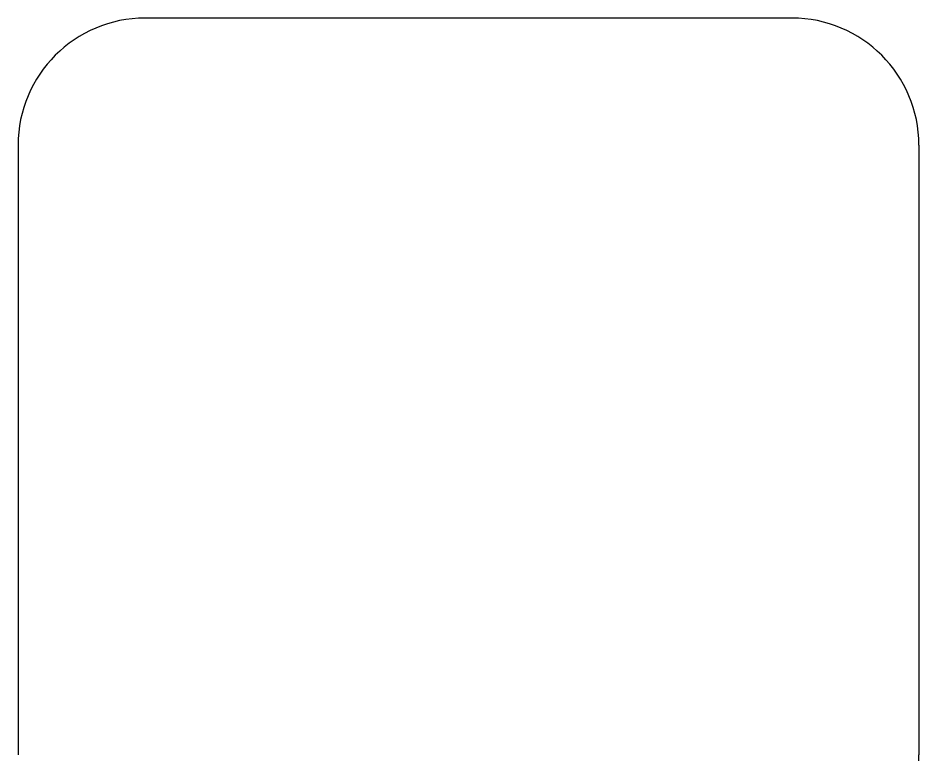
# Model space of a CAD drawing. Header units: millimetres. Extents: x -9 to 276, y -90 to 14.
# Drawn here: x 45.04 to 59.74, y -81.18 to -69.15 of the extents above; entities that cross this region are included whole.
import ezdxf

# ---------------------------------------------------------------- set-up
doc = ezdxf.new("R2010")
doc.units = ezdxf.units.MM
doc.layers.add('BLACK', color=7, linetype='CONTINUOUS')

msp = doc.modelspace()

# ---------------------------------------------------------------- linework, layer by layer
at = {"layer": 'BLACK', "linetype": 'Continuous'}
for p, q in [((57.66395, -69.15205), (47.113949, -69.15205)), ((45.03895, -71.22705), (45.03895, -81.177051)), ((59.73895, -71.22705), (59.73895, -81.17705))]:
    msp.add_line(p, q, dxfattribs=at)
at = {"layer": 'BLACK'}
for centre, radius, start, end in [((47.113954, -71.227054), 2.075004, 90.0001381, 179.9998896), ((57.66395, -71.22705), 2.075, 0, 90), ((57.66395, -81.17705), 2.075, 270, 0)]:
    msp.add_arc(centre, radius, start, end, dxfattribs=at)

doc.saveas('drawing.dxf')
